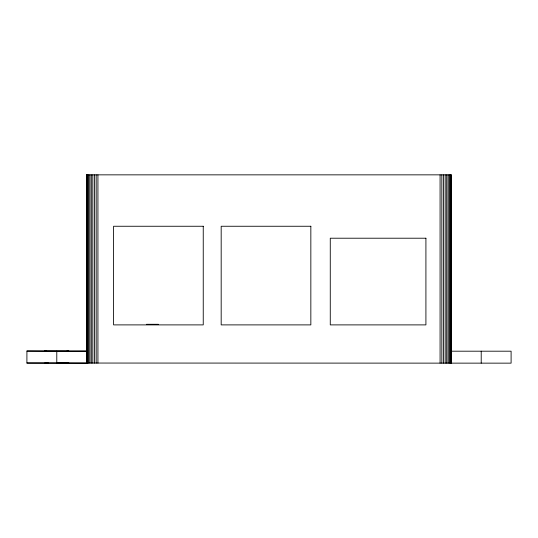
<?xml version="1.0" encoding="UTF-8"?>
<svg xmlns="http://www.w3.org/2000/svg" width="538" height="538" viewBox="0 0 538 538"><rect width="100%" height="100%" fill="white"/><g stroke="black" fill="none" stroke-linecap="round" stroke-linejoin="round"><path stroke-width="0.81" d="M65.253 363.009L68.763 363.009L26.9 363.029L26.92 351.038L68.743 351.186M56.793 351.186L56.786 363.042L511.1 363.15L511.1 351.193L451.321 351.193M451.321 363.15L451.321 174.85L86.679 174.85L86.679 363.15M86.679 312.336L86.679 333.856M441.832 363.15L441.832 174.85M443.547 363.15L443.547 174.85M445.175 363.15L445.182 174.85M446.681 363.15L446.681 174.85M449.163 363.15L449.169 174.85M450.091 363.15L450.091 174.85M450.763 363.15L450.77 174.85M451.174 363.15L451.18 174.85M26.92 351.038L86.679 351.193L86.679 174.85M26.9 363.029L86.833 363.15L86.82 174.85M45.259 363.002L44.842 363.002M68.339 363.063L68.743 363.063L67.142 363.063M146.457 324.293L158.414 324.293M46.436 351.18L86.699 351.045M46.456 363.002L45.239 363.056L48.353 363.002M45.239 351.186L46.45 351.153M67.142 351.186L68.346 351.153M481.214 351.193L481.214 363.15M448.026 174.85L448.026 363.15M440.077 174.85L440.077 363.15M97.929 174.85L97.929 363.15M96.168 174.85L96.168 363.15M94.453 174.85L94.453 363.15M92.825 174.85L92.825 363.15M91.319 174.85L91.326 363.15M89.974 174.85L89.974 363.15M88.831 174.85L88.837 363.15M87.909 174.85L87.916 363.15M87.23 174.85L87.237 363.15M45.259 351.038L44.856 351.038L46.456 351.038L45.259 351.038M45.253 351.146L44.836 351.18L45.253 351.146M68.763 351.038L67.163 351.045L68.763 351.038M203.243 226.256L113.579 226.256L113.579 324.891L203.243 324.891L203.243 226.256M310.843 226.256L221.179 226.256L221.179 324.891L310.843 324.891L310.843 226.256M425.914 238.213L330.271 238.213L330.271 324.891L425.914 324.891L425.914 238.213"/></g></svg>
